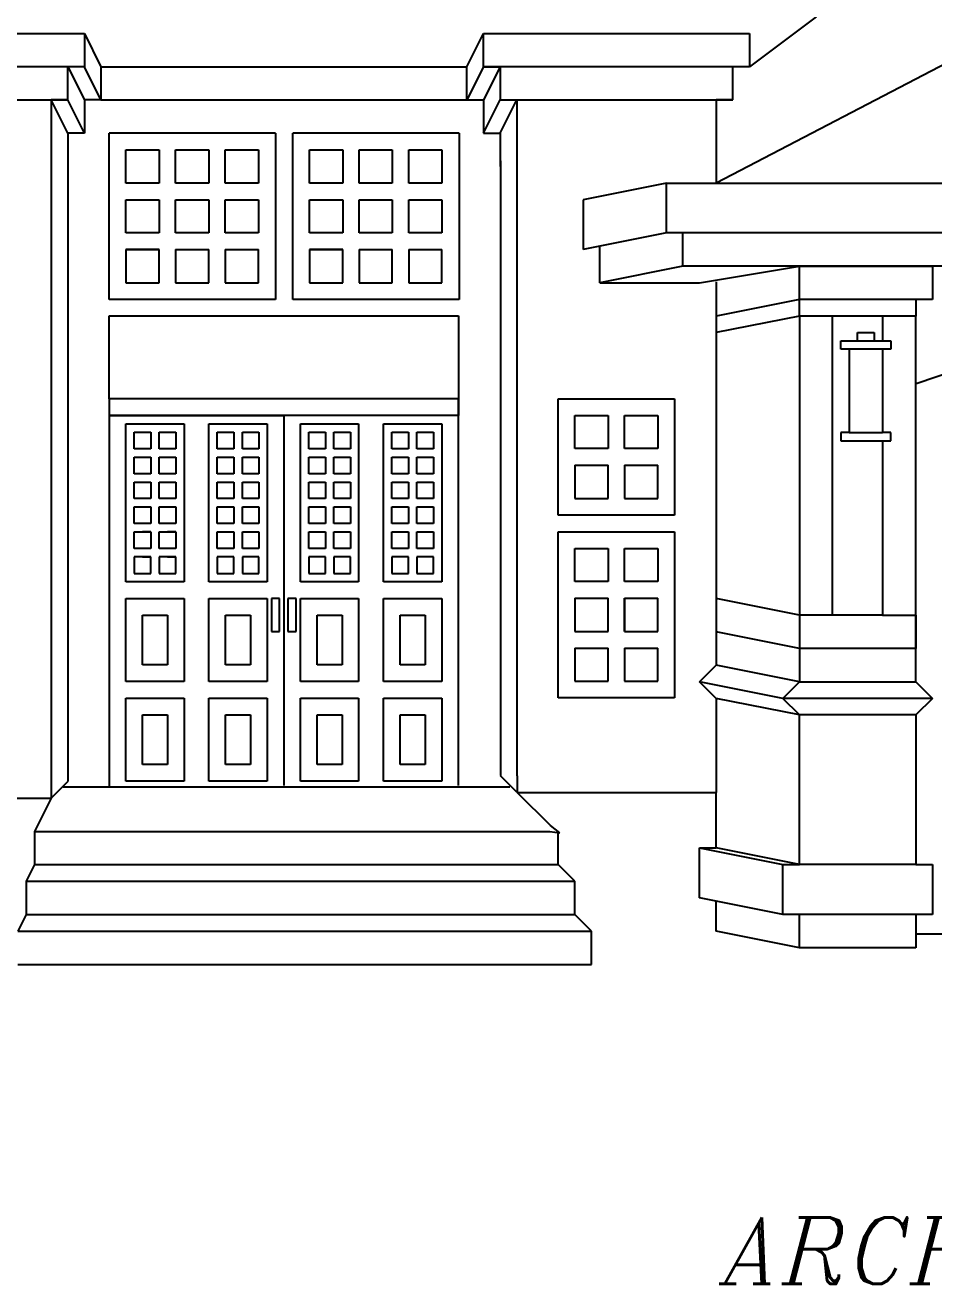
# Model space of a CAD drawing. Extents: x -179 to 299, y -6 to 250.
# Drawn here: x 0.1 to 109.4, y 6.4 to 157.9 of the extents above; entities that cross this region are included whole.
import ezdxf

# ---------------------------------------------------------------- set-up
doc = ezdxf.new("R2010")
doc.units = 0
doc.header["$LTSCALE"] = 20
doc.layers.add('1', color=7, linetype='CONTINUOUS')
doc.styles.add('ITALICC', font='ITALICC')

# ---------------------------------------------------------------- blocks, each defined once
blk = doc.blocks.new('HOUSE_EL-G2')
at = {"layer": '1', "color": 3}
for p, q in [((72.17, 90.92), (72.17, 94.92)), ((66.2, 88.92), (66.2, 84.92)), ((70.2, 84.92), (70.2, 88.92)), ((72.17, 88.92), (72.17, 84.92)), ((76.17, 84.92), (76.17, 88.92))]:
    blk.add_line(p, q, dxfattribs=at)
blk = doc.blocks.new('HOUSE_EL-G1')
at = {"layer": '1', "color": 3}
for p, q in [((66.2, 88.92), (70.2, 88.92)), ((72.17, 88.92), (76.17, 88.92)), ((66.2, 84.92), (70.2, 84.92)), ((72.17, 84.92), (76.17, 84.92))]:
    blk.add_line(p, q, dxfattribs=at)
at = {"layer": '1'}
blk.add_blockref('HOUSE_EL-G2', (0, 0), dxfattribs=at)
blk = doc.blocks.new('HOUSE_EL-G3')
at = {"layer": '1', "color": 3}
for p, q in [((72.17, 84.92), (72.17, 88.92)), ((66.2, 82.92), (66.2, 78.92)), ((70.2, 78.92), (70.2, 82.92)), ((72.17, 82.92), (72.17, 78.92)), ((76.17, 78.92), (76.17, 82.92))]:
    blk.add_line(p, q, dxfattribs=at)
blk = doc.blocks.new('HOUSE_EL-G79')
at = {"layer": '1', "color": 3}
for p, q in [((40.2, 109.9), (40.2, 90.9)), ((34.2, 106.9), (34.2, 108.9)), ((36.2, 108.9), (36.2, 106.9)), ((37.21, 106.9), (37.21, 108.9)), ((39.21, 108.9), (39.21, 106.9)), ((34.2, 103.9), (34.2, 105.9)), ((36.2, 105.9), (36.2, 103.9)), ((37.21, 103.9), (37.21, 105.9)), ((39.21, 105.9), (39.21, 103.9)), ((34.2, 100.9), (34.2, 102.9)), ((36.2, 102.9), (36.2, 100.9)), ((37.21, 100.9), (37.21, 102.9)), ((39.21, 102.9), (39.21, 100.9)), ((34.2, 97.9), (34.2, 99.9)), ((36.2, 99.9), (36.2, 97.9)), ((37.21, 97.9), (37.21, 99.9)), ((39.21, 99.9), (39.21, 97.9)), ((34.2, 96.9), (36.2, 96.9)), ((36.2, 96.9), (36.2, 94.9)), ((37.21, 96.9), (39.21, 96.9)), ((39.21, 96.9), (39.21, 94.9)), ((36.2, 93.9), (34.2, 93.9)), ((34.2, 93.9), (34.2, 91.9)), ((36.2, 91.9), (36.2, 93.9)), ((39.21, 93.9), (37.21, 93.9)), ((37.21, 93.9), (37.21, 91.9)), ((39.21, 91.9), (39.21, 93.9))]:
    blk.add_line(p, q, dxfattribs=at)
blk = doc.blocks.new('HOUSE_EL-G80')
at = {"layer": '1', "color": 3}
for p, q in [((19.2, 109.9), (19.2, 90.9)), ((13.2, 106.9), (13.2, 108.9)), ((15.2, 108.9), (15.2, 106.9)), ((16.21, 106.9), (16.21, 108.9)), ((18.21, 108.9), (18.21, 106.9)), ((13.2, 103.9), (13.2, 105.9)), ((15.2, 105.9), (15.2, 103.9)), ((16.21, 103.9), (16.21, 105.9)), ((18.21, 105.9), (18.21, 103.9)), ((13.2, 100.9), (13.2, 102.9)), ((15.2, 102.9), (15.2, 100.9)), ((16.21, 100.9), (16.21, 102.9)), ((18.21, 102.9), (18.21, 100.9)), ((13.2, 97.9), (13.2, 99.9)), ((15.2, 99.9), (15.2, 97.9)), ((16.21, 97.9), (16.21, 99.9)), ((18.21, 99.9), (18.21, 97.9)), ((13.2, 96.9), (15.2, 96.9)), ((15.2, 96.9), (15.2, 94.9)), ((16.21, 96.9), (18.21, 96.9)), ((18.21, 96.9), (18.21, 94.9)), ((15.2, 93.9), (13.2, 93.9)), ((13.2, 93.9), (13.2, 91.9)), ((15.2, 91.9), (15.2, 93.9)), ((18.21, 93.9), (16.21, 93.9)), ((16.21, 93.9), (16.21, 91.9)), ((18.21, 91.9), (18.21, 93.9))]:
    blk.add_line(p, q, dxfattribs=at)
blk = doc.blocks.new('HOUSE_EL-G81')
at = {"layer": '1', "color": 3}
for p, q in [((29.2, 109.9), (29.2, 90.9)), ((23.2, 106.9), (23.2, 108.9)), ((25.2, 108.9), (25.2, 106.9)), ((26.21, 106.9), (26.21, 108.9)), ((28.21, 108.9), (28.21, 106.9)), ((23.2, 103.9), (23.2, 105.9)), ((25.2, 105.9), (25.2, 103.9)), ((26.21, 103.9), (26.21, 105.9)), ((28.21, 105.9), (28.21, 103.9)), ((23.2, 100.9), (23.2, 102.9)), ((25.2, 102.9), (25.2, 100.9)), ((26.21, 100.9), (26.21, 102.9)), ((28.21, 102.9), (28.21, 100.9)), ((23.2, 97.9), (23.2, 99.9)), ((25.2, 99.9), (25.2, 97.9)), ((26.21, 97.9), (26.21, 99.9)), ((28.21, 99.9), (28.21, 97.9)), ((23.2, 96.9), (25.2, 96.9)), ((25.2, 96.9), (25.2, 94.9)), ((26.21, 96.9), (28.21, 96.9)), ((28.21, 96.9), (28.21, 94.9)), ((25.2, 93.9), (23.2, 93.9)), ((23.2, 93.9), (23.2, 91.9)), ((25.2, 91.9), (25.2, 93.9)), ((28.21, 93.9), (26.21, 93.9)), ((26.21, 93.9), (26.21, 91.9)), ((28.21, 91.9), (28.21, 93.9))]:
    blk.add_line(p, q, dxfattribs=at)
blk = doc.blocks.new('HOUSE_EL-G82')
at = {"layer": '1', "color": 3}
for p, q in [((50.2, 109.9), (50.2, 90.9)), ((44.2, 106.9), (44.2, 108.9)), ((46.2, 108.9), (46.2, 106.9)), ((47.21, 106.9), (47.21, 108.9)), ((49.21, 108.9), (49.21, 106.9)), ((44.2, 103.9), (44.2, 105.9)), ((46.2, 105.9), (46.2, 103.9)), ((47.21, 103.9), (47.21, 105.9)), ((49.21, 105.9), (49.21, 103.9)), ((44.2, 100.9), (44.2, 102.9)), ((46.2, 102.9), (46.2, 100.9)), ((47.21, 100.9), (47.21, 102.9)), ((49.21, 102.9), (49.21, 100.9)), ((44.2, 97.9), (44.2, 99.9)), ((46.2, 99.9), (46.2, 97.9)), ((47.21, 97.9), (47.21, 99.9)), ((49.21, 99.9), (49.21, 97.9)), ((44.2, 96.9), (46.2, 96.9)), ((46.2, 96.9), (46.2, 94.9)), ((47.21, 96.9), (49.21, 96.9)), ((49.21, 96.9), (49.21, 94.9)), ((46.2, 93.9), (44.2, 93.9)), ((44.2, 93.9), (44.2, 91.9)), ((46.2, 91.9), (46.2, 93.9)), ((49.21, 93.9), (47.21, 93.9)), ((47.21, 93.9), (47.21, 91.9)), ((49.21, 91.9), (49.21, 93.9))]:
    blk.add_line(p, q, dxfattribs=at)
blk = doc.blocks.new('HOUSE_EL-G84')
at = {"layer": '1', "color": 7}
for p, q in [((33.2, 88.9), (40.2, 88.9)), ((33.2, 78.9), (33.2, 88.9)), ((40.2, 88.9), (40.2, 78.9)), ((35.2, 80.9), (35.2, 86.9)), ((35.2, 86.9), (38.2, 86.9)), ((38.2, 86.9), (38.2, 80.9)), ((38.2, 80.9), (35.2, 80.9)), ((40.2, 78.9), (33.2, 78.9))]:
    blk.add_line(p, q, dxfattribs=at)
blk = doc.blocks.new('HOUSE_EL-G83')
at = {"layer": '1'}
blk.add_blockref('HOUSE_EL-G84', (0, 0), dxfattribs=at)
blk = doc.blocks.new('HOUSE_EL-G86')
at = {"layer": '1', "color": 7}
for p, q in [((33.2, 76.9), (40.2, 76.9)), ((33.2, 66.9), (33.2, 76.9)), ((40.2, 76.9), (40.2, 66.9)), ((35.2, 68.9), (35.2, 74.9)), ((35.2, 74.9), (38.2, 74.9)), ((38.2, 74.9), (38.2, 68.9)), ((38.2, 68.9), (35.2, 68.9)), ((40.2, 66.9), (33.2, 66.9))]:
    blk.add_line(p, q, dxfattribs=at)
blk = doc.blocks.new('HOUSE_EL-G85')
at = {"layer": '1'}
blk.add_blockref('HOUSE_EL-G86', (0, 0), dxfattribs=at)
blk = doc.blocks.new('HOUSE_EL-G88')
at = {"layer": '1', "color": 7}
for p, q in [((22.2, 88.9), (29.2, 88.9)), ((22.2, 78.9), (22.2, 88.9)), ((29.2, 88.9), (29.2, 78.9)), ((24.2, 80.9), (24.2, 86.9)), ((24.2, 86.9), (27.2, 86.9)), ((27.2, 86.9), (27.2, 80.9)), ((27.2, 80.9), (24.2, 80.9)), ((29.2, 78.9), (22.2, 78.9))]:
    blk.add_line(p, q, dxfattribs=at)
blk = doc.blocks.new('HOUSE_EL-G87')
at = {"layer": '1'}
blk.add_blockref('HOUSE_EL-G88', (0, 0), dxfattribs=at)
blk = doc.blocks.new('HOUSE_EL-G90')
at = {"layer": '1', "color": 7}
for p, q in [((12.2, 88.9), (19.2, 88.9)), ((12.2, 78.9), (12.2, 88.9)), ((19.2, 88.9), (19.2, 78.9)), ((14.2, 80.9), (14.2, 86.9)), ((14.2, 86.9), (17.2, 86.9)), ((17.2, 86.9), (17.2, 80.9)), ((17.2, 80.9), (14.2, 80.9)), ((19.2, 78.9), (12.2, 78.9))]:
    blk.add_line(p, q, dxfattribs=at)
blk = doc.blocks.new('HOUSE_EL-G89')
at = {"layer": '1'}
blk.add_blockref('HOUSE_EL-G90', (0, 0), dxfattribs=at)
blk = doc.blocks.new('HOUSE_EL-G92')
at = {"layer": '1', "color": 7}
for p, q in [((12.2, 76.9), (19.2, 76.9)), ((12.2, 66.9), (12.2, 76.9)), ((19.2, 76.9), (19.2, 66.9)), ((14.2, 68.9), (14.2, 74.9)), ((14.2, 74.9), (17.2, 74.9)), ((17.2, 74.9), (17.2, 68.9)), ((17.2, 68.9), (14.2, 68.9)), ((19.2, 66.9), (12.2, 66.9))]:
    blk.add_line(p, q, dxfattribs=at)
blk = doc.blocks.new('HOUSE_EL-G91')
at = {"layer": '1'}
blk.add_blockref('HOUSE_EL-G92', (0, 0), dxfattribs=at)
blk = doc.blocks.new('HOUSE_EL-G93')
at = {"layer": '1', "color": 7}
for p, q in [((22.2, 76.9), (29.2, 76.9)), ((22.2, 66.9), (22.2, 76.9)), ((29.2, 76.9), (29.2, 66.9)), ((24.2, 68.9), (24.2, 74.9)), ((24.2, 74.9), (27.2, 74.9)), ((27.2, 74.9), (27.2, 68.9)), ((27.2, 68.9), (24.2, 68.9)), ((29.2, 66.9), (22.2, 66.9))]:
    blk.add_line(p, q, dxfattribs=at)
blk = doc.blocks.new('HOUSE_EL-G95')
at = {"layer": '1', "color": 7}
for p, q in [((43.2, 88.9), (50.2, 88.9)), ((43.2, 78.9), (43.2, 88.9)), ((50.2, 88.9), (50.2, 78.9)), ((45.2, 80.9), (45.2, 86.9)), ((45.2, 86.9), (48.2, 86.9)), ((48.2, 86.9), (48.2, 80.9)), ((48.2, 80.9), (45.2, 80.9)), ((50.2, 78.9), (43.2, 78.9))]:
    blk.add_line(p, q, dxfattribs=at)
blk = doc.blocks.new('HOUSE_EL-G94')
at = {"layer": '1'}
blk.add_blockref('HOUSE_EL-G95', (0, 0), dxfattribs=at)
blk = doc.blocks.new('HOUSE_EL-G97')
at = {"layer": '1', "color": 7}
for p, q in [((43.2, 76.9), (50.2, 76.9)), ((43.2, 66.9), (43.2, 76.9)), ((50.2, 76.9), (50.2, 66.9)), ((45.2, 68.9), (45.2, 74.9)), ((45.2, 74.9), (48.2, 74.9)), ((48.2, 74.9), (48.2, 68.9)), ((48.2, 68.9), (45.2, 68.9)), ((50.2, 66.9), (43.2, 66.9))]:
    blk.add_line(p, q, dxfattribs=at)
blk = doc.blocks.new('HOUSE_EL-G96')
at = {"layer": '1'}
blk.add_blockref('HOUSE_EL-G97', (0, 0), dxfattribs=at)
blk = doc.blocks.new('HOUSE_EL-G103')
at = {"layer": '1', "color": 3}
for p, q in [((18.17, 138.87), (18.17, 142.87)), ((18.17, 142.87), (22.17, 142.87)), ((22.17, 142.87), (22.17, 138.87)), ((22.17, 138.87), (18.17, 138.87)), ((18.17, 132.87), (18.17, 136.87)), ((18.17, 136.87), (22.17, 136.87)), ((22.17, 136.87), (22.17, 132.87)), ((22.17, 132.87), (18.17, 132.87)), ((18.17, 130.87), (18.17, 126.87)), ((18.17, 130.87), (22.17, 130.87)), ((22.17, 126.87), (22.17, 130.87)), ((18.17, 126.87), (22.17, 126.87))]:
    blk.add_line(p, q, dxfattribs=at)
blk = doc.blocks.new('HOUSE_EL-G101')
at = {"layer": '1'}
blk.add_blockref('HOUSE_EL-G103', (0, 0), dxfattribs=at)
blk = doc.blocks.new('HOUSE_EL-G104')
at = {"layer": '1', "color": 3}
for p, q in [((24.15, 138.87), (24.15, 142.87)), ((24.15, 142.87), (28.15, 142.87)), ((28.15, 142.87), (28.15, 138.87)), ((28.15, 138.87), (24.15, 138.87)), ((24.15, 132.87), (24.15, 136.87)), ((24.15, 136.87), (28.15, 136.87)), ((28.15, 136.87), (28.15, 132.87)), ((28.15, 132.87), (24.15, 132.87)), ((24.15, 130.87), (24.15, 126.87)), ((24.15, 130.87), (28.15, 130.87)), ((28.15, 126.87), (28.15, 130.87)), ((24.15, 126.87), (28.15, 126.87))]:
    blk.add_line(p, q, dxfattribs=at)
blk = doc.blocks.new('HOUSE_EL-G102')
at = {"layer": '1'}
blk.add_blockref('HOUSE_EL-G104', (0, 0), dxfattribs=at)
blk = doc.blocks.new('HOUSE_EL-G100')
at = {"layer": '1', "color": 3}
for p, q in [((30.21, 144.87), (10.21, 144.87)), ((10.21, 124.87), (10.21, 144.87)), ((30.21, 144.87), (30.21, 124.87)), ((12.21, 142.87), (16.21, 142.87)), ((16.21, 138.87), (12.21, 138.87)), ((12.21, 136.87), (16.21, 136.87)), ((16.21, 132.87), (12.21, 132.87)), ((12.21, 130.87), (16.21, 130.87)), ((16.21, 126.87), (16.21, 130.87)), ((12.21, 126.87), (16.21, 126.87)), ((30.21, 124.87), (10.21, 124.87))]:
    blk.add_line(p, q, dxfattribs=at)
at = {"layer": '1'}
for name in ['HOUSE_EL-G101', 'HOUSE_EL-G102']:
    blk.add_blockref(name, (0, 0), dxfattribs=at)
blk = doc.blocks.new('HOUSE_EL-G99')
at = {"layer": '1', "color": 3}
for p, q in [((12.21, 138.87), (12.21, 142.87)), ((16.21, 142.87), (16.21, 138.87)), ((12.21, 132.87), (12.21, 136.87)), ((16.21, 136.87), (16.21, 132.87)), ((16.21, 130.87), (12.21, 130.87))]:
    blk.add_line(p, q, dxfattribs=at)
at = {"layer": '1'}
blk.add_blockref('HOUSE_EL-G100', (0, 0), dxfattribs=at)
blk = doc.blocks.new('HOUSE_EL-G98')
at = {"layer": '1', "color": 3}
blk.add_line((12.21, 130.87), (12.21, 126.87), dxfattribs=at)
at = {"layer": '1'}
blk.add_blockref('HOUSE_EL-G99', (0, 0), dxfattribs=at)
blk = doc.blocks.new('HOUSE_EL-G105')
at = {"layer": '1', "color": 3}
blk.add_line((52.29, 144.87), (52.29, 124.87), dxfattribs=at)
blk = doc.blocks.new('HOUSE_EL-G107')
at = {"layer": '1', "color": 3}
for p, q in [((40.25, 132.87), (40.25, 136.87)), ((40.25, 136.87), (44.25, 136.87)), ((44.25, 136.87), (44.25, 132.87)), ((46.22, 132.87), (46.22, 136.87)), ((46.22, 136.87), (50.22, 136.87)), ((50.22, 136.87), (50.22, 132.87)), ((44.25, 132.87), (40.25, 132.87)), ((50.22, 132.87), (46.22, 132.87)), ((40.25, 130.87), (44.25, 130.87)), ((40.25, 130.87), (40.25, 126.87)), ((44.25, 126.87), (44.25, 130.87)), ((46.22, 130.87), (46.22, 126.87)), ((46.22, 130.87), (50.22, 130.87)), ((50.22, 126.87), (50.22, 130.87)), ((40.25, 126.87), (44.25, 126.87)), ((46.22, 126.87), (50.22, 126.87))]:
    blk.add_line(p, q, dxfattribs=at)
blk = doc.blocks.new('HOUSE_EL-G106')
at = {"layer": '1'}
blk.add_blockref('HOUSE_EL-G107', (0, 0), dxfattribs=at)
blk = doc.blocks.new('HOUSE_EL-G137')
at = {"layer": '1', "color": 7}
for p, q in [((98.21, 119.87), (103.21, 119.87)), ((98.21, 118.87), (98.21, 119.87)), ((100.21, 119.87), (100.21, 120.87)), ((100.21, 120.87), (102.21, 120.87)), ((102.21, 120.87), (102.21, 119.87)), ((103.21, 119.87), (104.21, 119.87)), ((104.21, 119.87), (104.21, 118.87)), ((99.21, 118.87), (98.21, 118.87)), ((99.21, 118.87), (99.21, 108.87)), ((103.21, 118.87), (99.21, 118.87)), ((99.21, 108.87), (98.21, 108.87)), ((98.21, 108.87), (98.21, 107.87)), ((98.21, 107.87), (104.21, 107.87)), ((99.21, 108.87), (103.21, 108.87)), ((104.21, 107.87), (104.21, 108.87))]:
    blk.add_line(p, q, dxfattribs=at)

msp = doc.modelspace()

# ---------------------------------------------------------------- linework, layer by layer
at = {"layer": '1', "color": 7}
for p, q in [((175.21, 186.87), (83.21, 138.87)), ((95.21, 158.87), (87.21, 152.87)), ((-24.79, 156.87), (7.21, 156.87)), ((7.21, 156.87), (7.21, 152.87)), ((7.21, 156.87), (9.21, 152.87)), ((53.21, 152.87), (55.21, 156.87)), ((55.21, 156.87), (87.21, 156.87)), ((55.21, 152.87), (55.21, 156.87)), ((87.21, 156.87), (87.21, 152.87)), ((7.21, 152.87), (-24.79, 152.87)), ((5.21, 152.87), (7.21, 148.87)), ((5.21, 148.87), (5.21, 152.87)), ((9.21, 148.87), (7.21, 152.87)), ((9.21, 152.87), (9.21, 148.87)), ((9.21, 152.87), (53.21, 152.87)), ((55.22, 152.87), (53.22, 148.87)), ((53.22, 148.87), (53.22, 152.87)), ((87.21, 152.87), (55.21, 152.87)), ((57.21, 152.87), (55.21, 148.87)), ((55.21, 152.87), (57.21, 152.87)), ((57.21, 152.87), (57.21, 148.87)), ((85.21, 148.87), (85.21, 152.87)), ((-22.79, 148.87), (5.21, 148.87)), ((5.21, 148.87), (3.21, 148.87)), ((5.21, 144.87), (3.21, 148.87)), ((3.21, 148.87), (3.21, 144.87)), ((7.21, 144.87), (5.21, 148.87)), ((7.21, 148.87), (7.21, 144.87)), ((9.21, 148.87), (7.21, 148.87)), ((9.21, 148.87), (53.21, 148.87)), ((53.22, 148.87), (55.22, 148.87)), ((55.21, 148.87), (55.21, 144.87)), ((55.21, 144.87), (57.21, 148.87)), ((57.21, 148.87), (85.21, 148.87)), ((57.21, 148.87), (59.21, 148.87)), ((57.21, 144.87), (59.21, 148.87)), ((59.21, 148.87), (59.21, 144.87)), ((83.21, 148.87), (83.21, 138.87)), ((85.21, 148.87), (83.21, 148.87)), ((59.26, 67.56), (59.26, 145.56)), ((3.21, 144.87), (3.21, 64.87)), ((7.21, 144.87), (5.21, 144.87)), ((5.21, 144.87), (5.21, 142.87)), ((55.21, 144.87), (57.21, 144.87)), ((57.21, 144.87), (57.21, 140.87)), ((5.21, 142.87), (5.21, 66.88)), ((57.26, 141.56), (57.26, 67.58)), ((77.21, 138.87), (67.21, 136.87)), ((77.21, 138.87), (299.21, 138.87)), ((77.21, 132.87), (77.21, 138.87)), ((67.21, 136.87), (67.21, 130.87)), ((77.21, 132.87), (67.21, 130.87)), ((299.21, 132.87), (77.21, 132.87)), ((79.21, 128.87), (79.21, 132.87)), ((69.21, 130.87), (69.21, 131.27)), ((69.21, 126.87), (69.21, 130.87)), ((79.21, 128.87), (69.21, 126.87)), ((297.21, 128.87), (79.21, 128.87)), ((81.21, 126.87), (93.21, 128.87)), ((83.26, 128.84), (83.26, 128.87)), ((93.21, 128.87), (109.21, 128.87)), ((93.21, 124.87), (93.21, 128.87)), ((109.21, 128.87), (109.21, 124.87)), ((69.21, 126.87), (81.21, 126.87)), ((83.26, 80.85), (83.26, 126.97)), ((93.21, 124.87), (83.21, 122.87)), ((109.21, 124.87), (93.21, 124.87)), ((93.21, 122.87), (93.21, 124.87)), ((109.21, 124.87), (107.21, 124.87)), ((107.21, 124.87), (107.21, 122.87)), ((10.2, 112.9), (10.2, 122.9)), ((10.2, 122.9), (52.2, 122.9)), ((52.2, 122.9), (52.2, 112.9)), ((93.21, 122.87), (83.21, 120.87)), ((93.21, 122.87), (93.21, 78.87)), ((107.21, 122.87), (93.21, 122.87)), ((97.21, 86.87), (97.21, 122.87)), ((103.21, 122.87), (103.21, 119.87)), ((103.21, 122.87), (103.21, 119.86)), ((107.21, 122.87), (103.21, 122.87)), ((107.21, 78.87), (107.21, 122.87)), ((98.21, 119.87), (100.21, 119.87)), ((104.21, 118.87), (103.01, 118.87)), ((103.21, 118.87), (103.21, 108.87)), ((107.39, 114.77), (107.22, 114.7)), ((107.39, 114.77), (107.39, 114.77)), ((10.2, 112.9), (10.2, 66.28)), ((52.2, 112.9), (10.2, 112.9)), ((52.2, 66.38), (52.2, 112.9)), ((52.2, 112.9), (52.2, 110.9)), ((52.2, 110.9), (10.2, 110.9)), ((10.2, 110.9), (31.2, 110.9)), ((10.2, 110.9), (10.2, 110.89)), ((13.21, 110.9), (13.22, 110.89)), ((31.2, 110.9), (31.2, 66.86)), ((104.21, 108.87), (103.21, 108.87)), ((103.21, 107.87), (103.21, 86.87)), ((29.7, 88.9), (29.7, 84.9)), ((30.7, 88.9), (29.7, 88.9)), ((30.7, 84.9), (30.7, 88.9)), ((31.7, 88.9), (31.7, 84.9)), ((32.7, 88.9), (31.7, 88.9)), ((32.7, 84.9), (32.7, 88.9)), ((93.21, 86.87), (83.21, 88.87)), ((97.21, 86.87), (93.21, 86.87)), ((103.21, 86.87), (97.21, 86.87)), ((103.21, 86.87), (107.21, 86.87)), ((107.21, 86.87), (107.21, 82.87)), ((29.7, 84.9), (30.7, 84.9)), ((31.7, 84.9), (32.7, 84.9)), ((93.21, 82.87), (83.21, 84.87)), ((107.21, 82.87), (93.21, 82.87)), ((81.21, 78.87), (83.21, 80.87)), ((93.21, 78.87), (83.21, 80.87)), ((91.21, 76.87), (81.21, 78.87)), ((83.21, 76.87), (81.21, 78.87)), ((91.21, 76.87), (93.21, 78.87)), ((93.21, 78.87), (107.21, 78.87)), ((107.21, 78.87), (109.21, 76.87)), ((93.21, 74.87), (83.21, 76.87)), ((83.26, 65.56), (83.26, 76.86)), ((109.21, 76.87), (91.21, 76.87)), ((93.21, 74.87), (91.21, 76.87)), ((109.21, 76.87), (107.21, 74.87)), ((93.21, 56.87), (93.21, 74.87)), ((107.21, 74.87), (93.21, 74.87)), ((107.21, 74.87), (107.21, 56.87)), ((3.21, 64.87), (5.21, 66.87)), ((31.2, 66.86), (31.2, 66.86)), ((31.2, 66.86), (31.2, 66.38)), ((59.26, 65.56), (57.26, 67.56)), ((59.26, 67.56), (59.26, 65.56)), ((4.66, 66.23), (58.38, 66.23)), ((59.26, 65.56), (83.26, 65.56)), ((59.26, 65.56), (63.26, 61.56)), ((83.21, 64.87), (83.21, 65.56)), ((-24.69, 64.87), (1.31, 64.87)), ((3.21, 64.87), (1.21, 60.87)), ((1.31, 64.87), (3.21, 64.87)), ((83.21, 58.87), (83.21, 64.87)), ((1.21, 60.87), (63.21, 60.87)), ((1.21, 60.87), (1.21, 56.87)), ((63.21, 60.87), (63.21, 60.87)), ((63.21, 60.87), (64.39, 60.71)), ((64.39, 60.71), (63.26, 61.56)), ((64.21, 56.87), (64.21, 60.87)), ((81.21, 52.87), (81.21, 58.87)), ((81.21, 58.87), (91.21, 56.87)), ((81.21, 58.87), (83.21, 58.87)), ((93.21, 56.87), (83.21, 58.87)), ((1.21, 56.87), (0.21, 54.87)), ((1.21, 56.87), (64.21, 56.87)), ((66.21, 54.87), (64.21, 56.87)), ((91.21, 50.87), (91.21, 56.87)), ((91.21, 56.87), (93.21, 56.87)), ((107.21, 56.87), (93.21, 56.87)), ((107.21, 56.87), (109.21, 56.87)), ((109.21, 56.87), (109.21, 50.87)), ((0.21, 54.87), (66.21, 54.87)), ((0.21, 54.87), (0.21, 50.87)), ((66.21, 54.87), (66.21, 54.87)), ((66.21, 50.87), (66.21, 54.87)), ((91.21, 50.87), (81.21, 52.87)), ((83.21, 48.87), (83.21, 52.47)), ((0.21, 50.87), (-0.79, 48.87)), ((0.21, 50.87), (66.21, 50.87)), ((68.21, 48.87), (66.21, 50.87)), ((93.21, 50.87), (91.21, 50.87)), ((93.21, 46.87), (93.21, 50.87)), ((109.21, 50.87), (93.21, 50.87)), ((107.21, 50.87), (107.21, 46.87)), ((109.21, 50.87), (107.21, 50.87)), ((-0.79, 48.87), (68.21, 48.87)), ((68.21, 44.87), (68.21, 48.87)), ((93.21, 46.87), (83.21, 48.87)), ((109.21, 48.5), (107.24, 48.5)), ((250.21, 48.5), (109.21, 48.5)), ((107.21, 46.87), (93.21, 46.87)), ((-0.79, 44.87), (68.21, 44.87))]:
    msp.add_line(p, q, dxfattribs=at)
at = {"layer": '1', "color": 3}
for p, q in [((52.29, 144.87), (32.29, 144.87)), ((32.29, 124.87), (32.29, 144.87)), ((34.29, 142.87), (38.29, 142.87)), ((34.29, 138.87), (34.29, 142.87)), ((38.29, 142.87), (38.29, 138.87)), ((40.25, 138.87), (40.25, 142.87)), ((40.25, 142.87), (44.25, 142.87)), ((44.25, 142.87), (44.25, 138.87)), ((46.22, 142.87), (50.22, 142.87)), ((46.22, 138.87), (46.22, 142.87)), ((50.22, 142.87), (50.22, 138.87)), ((38.29, 138.87), (34.29, 138.87)), ((44.25, 138.87), (40.25, 138.87)), ((50.22, 138.87), (46.22, 138.87)), ((34.29, 136.87), (38.29, 136.87)), ((34.29, 132.87), (34.29, 136.87)), ((38.29, 136.87), (38.29, 132.87)), ((38.29, 132.87), (34.29, 132.87)), ((38.29, 130.87), (34.29, 130.87)), ((34.29, 130.87), (38.29, 130.87)), ((34.29, 130.87), (34.29, 126.87)), ((38.29, 126.87), (38.29, 130.87)), ((34.29, 126.87), (38.29, 126.87)), ((52.29, 124.87), (32.29, 124.87)), ((64.2, 112.92), (78.2, 112.92)), ((64.2, 98.92), (64.2, 112.92)), ((64.2, 112.92), (64.2, 112.92)), ((78.2, 112.92), (78.2, 98.92)), ((66.2, 106.92), (66.2, 110.92)), ((66.2, 110.92), (70.2, 110.92)), ((70.2, 110.92), (70.2, 106.92)), ((72.17, 110.92), (76.17, 110.92)), ((72.17, 106.92), (72.17, 110.92)), ((76.17, 110.92), (76.17, 106.92)), ((12.2, 90.9), (12.2, 109.9)), ((12.2, 109.9), (19.2, 109.9)), ((22.2, 90.9), (22.2, 109.9)), ((22.2, 109.9), (29.2, 109.9)), ((33.2, 90.9), (33.2, 109.9)), ((33.2, 109.9), (40.2, 109.9)), ((43.2, 90.9), (43.2, 109.9)), ((43.2, 109.9), (50.2, 109.9)), ((13.2, 108.9), (15.2, 108.9)), ((16.21, 108.9), (16.21, 108.9)), ((16.21, 108.9), (18.21, 108.9)), ((23.2, 108.9), (25.2, 108.9)), ((26.21, 108.9), (26.21, 108.9)), ((26.21, 108.9), (28.21, 108.9)), ((34.2, 108.9), (36.2, 108.9)), ((37.21, 108.9), (39.21, 108.9)), ((37.21, 108.9), (37.21, 108.9)), ((44.2, 108.9), (46.2, 108.9)), ((47.21, 108.9), (49.21, 108.9)), ((47.21, 108.9), (47.21, 108.9)), ((15.2, 106.9), (13.2, 106.9)), ((18.21, 106.9), (16.21, 106.9)), ((25.2, 106.9), (23.2, 106.9)), ((28.21, 106.9), (26.21, 106.9)), ((36.2, 106.9), (34.2, 106.9)), ((39.21, 106.9), (37.21, 106.9)), ((46.2, 106.9), (44.2, 106.9)), ((49.21, 106.9), (47.21, 106.9)), ((70.2, 106.92), (66.2, 106.92)), ((76.17, 106.92), (72.17, 106.92)), ((13.2, 105.9), (15.2, 105.9)), ((16.21, 105.9), (18.21, 105.9)), ((23.2, 105.9), (25.2, 105.9)), ((26.21, 105.9), (28.21, 105.9)), ((34.2, 105.9), (36.2, 105.9)), ((37.21, 105.9), (39.21, 105.9)), ((44.2, 105.9), (46.2, 105.9)), ((47.21, 105.9), (49.21, 105.9)), ((66.2, 104.92), (70.2, 104.92)), ((66.2, 104.92), (66.2, 100.92)), ((70.2, 100.92), (70.2, 104.92)), ((72.17, 104.92), (76.17, 104.92)), ((72.17, 104.92), (72.17, 100.92)), ((76.17, 100.92), (76.17, 104.92)), ((15.2, 103.9), (13.2, 103.9)), ((18.21, 103.9), (16.21, 103.9)), ((25.2, 103.9), (23.2, 103.9)), ((28.21, 103.9), (26.21, 103.9)), ((36.2, 103.9), (34.2, 103.9)), ((39.21, 103.9), (37.21, 103.9)), ((46.2, 103.9), (44.2, 103.9)), ((49.21, 103.9), (47.21, 103.9)), ((13.2, 102.9), (15.2, 102.9)), ((16.21, 102.9), (18.21, 102.9)), ((23.2, 102.9), (25.2, 102.9)), ((26.21, 102.9), (28.21, 102.9)), ((34.2, 102.9), (36.2, 102.9)), ((37.21, 102.9), (39.21, 102.9)), ((44.2, 102.9), (46.2, 102.9)), ((47.21, 102.9), (49.21, 102.9)), ((15.2, 100.9), (13.2, 100.9)), ((18.21, 100.9), (16.21, 100.9)), ((25.2, 100.9), (23.2, 100.9)), ((28.21, 100.9), (26.21, 100.9)), ((36.2, 100.9), (34.2, 100.9)), ((39.21, 100.9), (37.21, 100.9)), ((46.2, 100.9), (44.2, 100.9)), ((49.21, 100.9), (47.21, 100.9)), ((66.2, 100.92), (70.2, 100.92)), ((72.17, 100.92), (76.17, 100.92)), ((13.2, 99.9), (15.2, 99.9)), ((16.21, 99.9), (18.21, 99.9)), ((23.2, 99.9), (25.2, 99.9)), ((26.21, 99.9), (28.21, 99.9)), ((34.2, 99.9), (36.2, 99.9)), ((37.21, 99.9), (39.21, 99.9)), ((44.2, 99.9), (46.2, 99.9)), ((47.21, 99.9), (49.21, 99.9)), ((78.2, 98.92), (64.2, 98.92)), ((15.2, 97.9), (13.2, 97.9)), ((18.21, 97.9), (16.21, 97.9)), ((25.2, 97.9), (23.2, 97.9)), ((28.21, 97.9), (26.21, 97.9)), ((36.2, 97.9), (34.2, 97.9)), ((39.21, 97.9), (37.21, 97.9)), ((46.2, 97.9), (44.2, 97.9)), ((49.21, 97.9), (47.21, 97.9)), ((64.2, 96.92), (78.2, 96.92)), ((64.2, 76.92), (64.2, 96.92)), ((78.2, 96.92), (78.2, 76.92)), ((13.2, 94.9), (13.2, 96.9)), ((15.19, 96.9), (14.2, 96.9)), ((16.21, 94.9), (16.21, 96.9)), ((18.21, 96.9), (17.21, 96.9)), ((23.2, 94.9), (23.2, 96.9)), ((26.21, 94.9), (26.21, 96.9)), ((34.2, 94.9), (34.2, 96.9)), ((37.21, 94.9), (37.21, 96.9)), ((44.2, 94.9), (44.2, 96.9)), ((47.21, 94.9), (47.21, 96.9)), ((15.2, 94.9), (13.2, 94.9)), ((14.2, 93.9), (15.21, 93.9)), ((18.21, 94.9), (16.21, 94.9)), ((17.21, 93.9), (18.22, 93.9)), ((25.2, 94.9), (23.2, 94.9)), ((28.21, 94.9), (26.21, 94.9)), ((36.2, 94.9), (34.2, 94.9)), ((39.21, 94.9), (37.21, 94.9)), ((46.2, 94.9), (44.2, 94.9)), ((49.21, 94.9), (47.21, 94.9)), ((66.2, 90.92), (66.2, 94.92)), ((66.2, 94.92), (70.2, 94.92)), ((70.2, 94.92), (70.2, 90.92)), ((72.17, 94.92), (76.17, 94.92)), ((76.17, 94.92), (76.17, 90.92)), ((19.2, 90.9), (12.2, 90.9)), ((13.2, 91.9), (15.2, 91.9)), ((16.21, 91.9), (18.21, 91.9)), ((29.2, 90.9), (22.2, 90.9)), ((23.2, 91.9), (25.2, 91.9)), ((26.21, 91.9), (28.21, 91.9)), ((40.2, 90.9), (33.2, 90.9)), ((34.2, 91.9), (36.2, 91.9)), ((37.21, 91.9), (39.21, 91.9)), ((50.2, 90.9), (43.2, 90.9)), ((44.2, 91.9), (46.2, 91.9)), ((47.21, 91.9), (49.21, 91.9)), ((70.2, 90.92), (66.2, 90.92)), ((76.17, 90.92), (72.17, 90.92)), ((66.2, 82.92), (70.2, 82.92)), ((72.17, 82.92), (76.17, 82.92)), ((66.2, 78.92), (70.2, 78.92)), ((72.17, 78.92), (76.17, 78.92)), ((78.2, 76.92), (64.2, 76.92))]:
    msp.add_line(p, q, dxfattribs=at)
at = {"layer": '1', "color": 7}
msp.add_arc((180.39, -101.27), 228.04, 71.33, 108.67, dxfattribs=at)

# ---------------------------------------------------------------- block references
at = {"layer": '1'}
for name in ['HOUSE_EL-G98', 'HOUSE_EL-G105', 'HOUSE_EL-G106', 'HOUSE_EL-G137', 'HOUSE_EL-G80', 'HOUSE_EL-G81', 'HOUSE_EL-G79', 'HOUSE_EL-G82', 'HOUSE_EL-G1', 'HOUSE_EL-G89', 'HOUSE_EL-G87', 'HOUSE_EL-G83', 'HOUSE_EL-G94', 'HOUSE_EL-G3', 'HOUSE_EL-G91', 'HOUSE_EL-G93', 'HOUSE_EL-G85', 'HOUSE_EL-G96']:
    msp.add_blockref(name, (0, 0), dxfattribs=at)

# ---------------------------------------------------------------- texts
at = {"layer": '1', "color": 5, "style": 'ITALICC'}
msp.add_text('ARCHITECTS: SUSAN DINESEN', height=8, dxfattribs=at).set_placement((84.23, 6.43))

doc.saveas('drawing.dxf')
